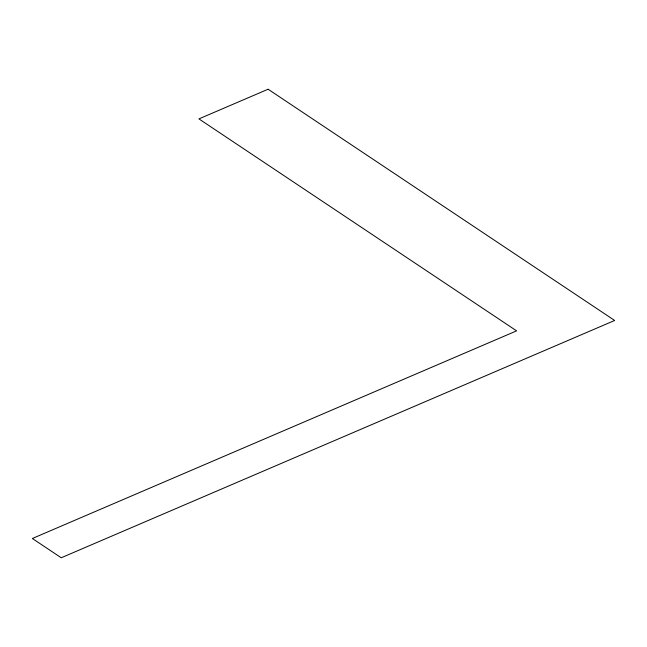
<?xml version="1.0" encoding="UTF-8"?>
<svg xmlns="http://www.w3.org/2000/svg" width="647" height="647" viewBox="0 0 647 647"><rect width="100%" height="100%" fill="white"/><g stroke="black" fill="none" stroke-linecap="round" stroke-linejoin="round"><path stroke-width="0.97" d="M268.101 89.229L198.928 118.894L516.597 330.86L32.35 538.498L61.23 557.771L614.65 320.467L268.101 89.229"/></g></svg>
